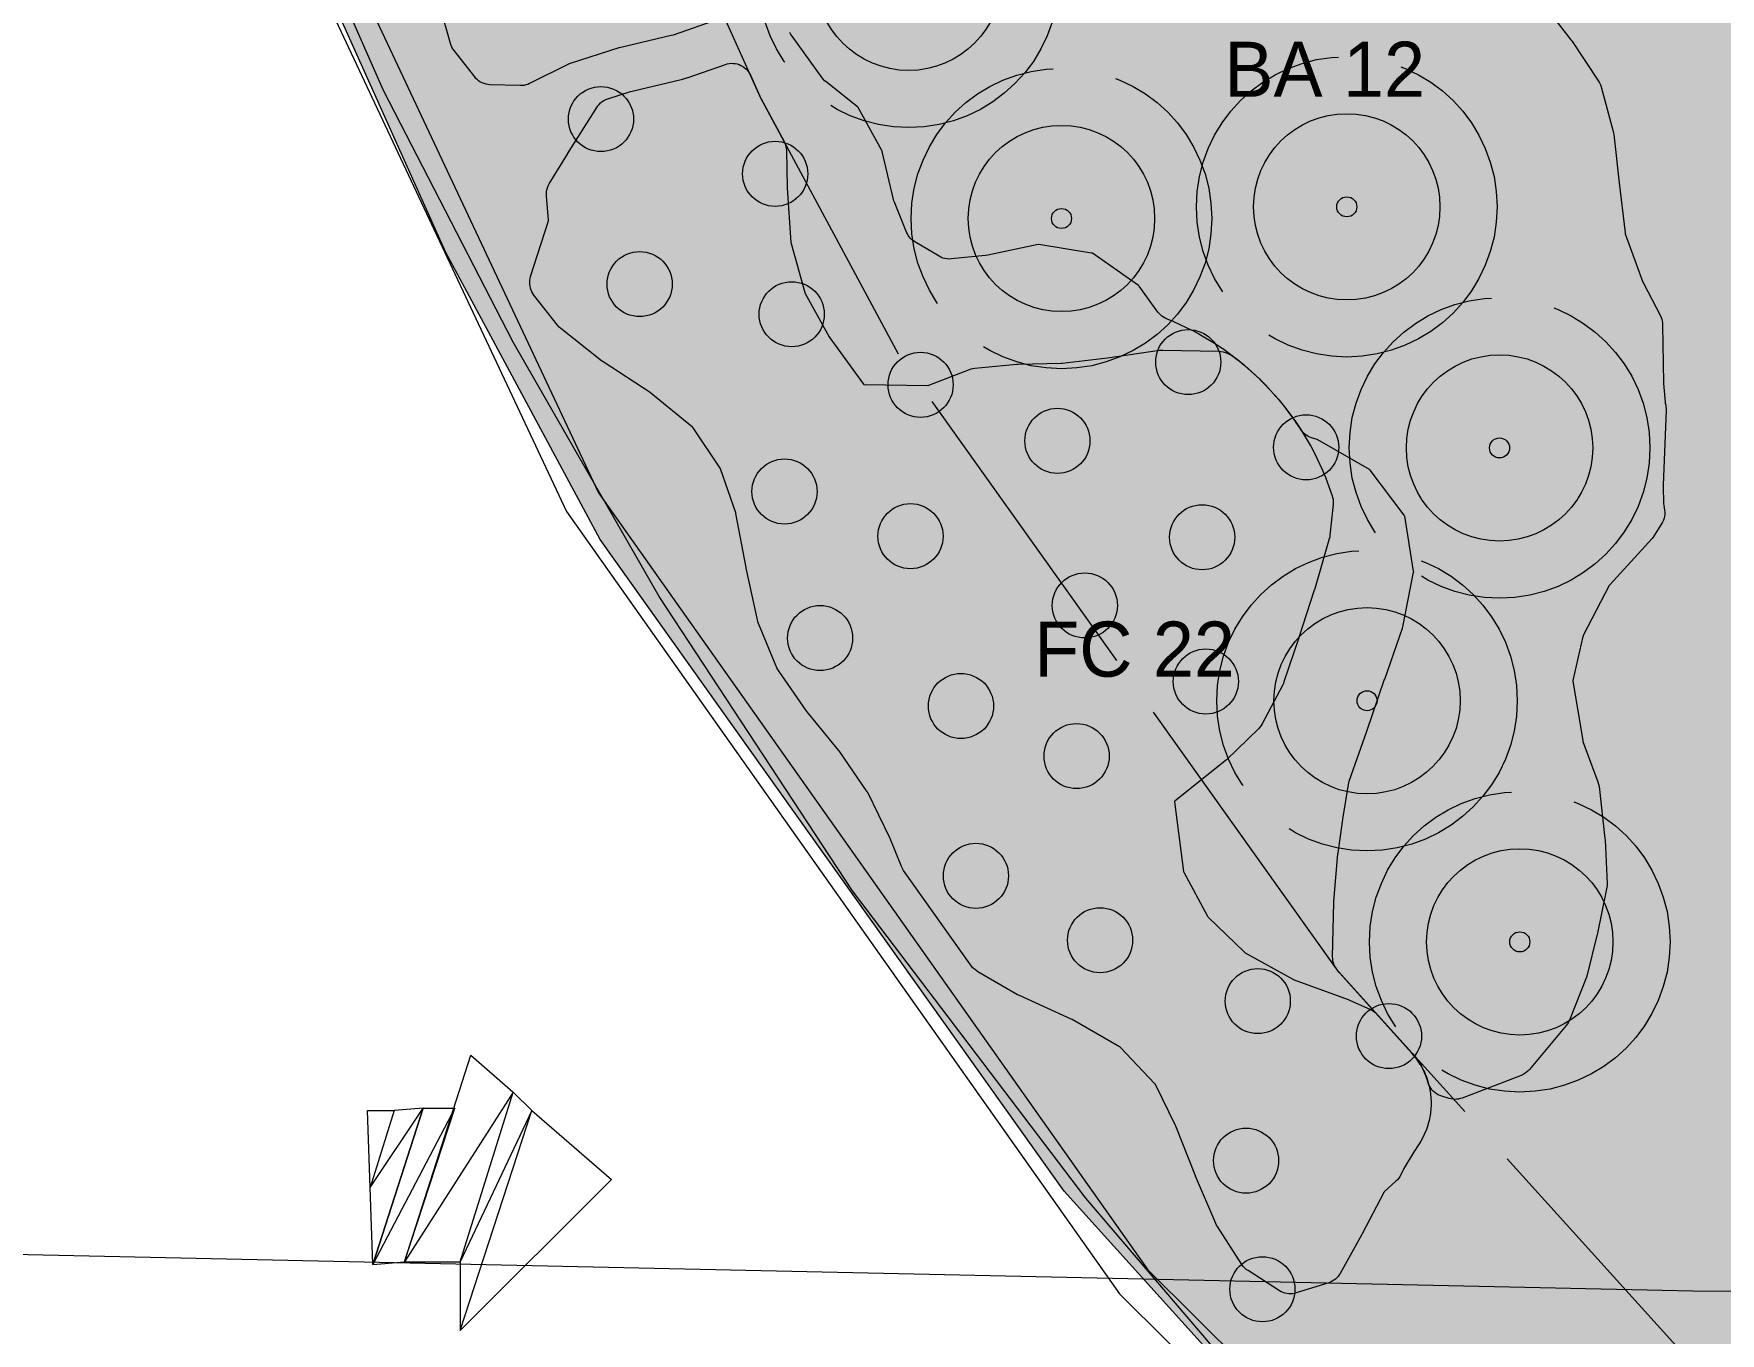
# Model space of a CAD drawing. Header units: metres. Extents: x 1 to 213, y 1 to 147.
# Drawn here: x 112.7 to 119.43, y 24.21 to 29.41 of the extents above; entities that cross this region are included whole.
import ezdxf

# ---------------------------------------------------------------- set-up
doc = ezdxf.new("R2010")
doc.units = ezdxf.units.M
doc.linetypes.add('DASHED', pattern=[1.524, 1.27, -0.254])
doc.layers.get('0').update_dxf_attribs({"lineweight": 0, "plot": 0})
for name, color, linetype, lineweight, plot in [('00-BASE-ARQUITECTURA', 8, 'Continuous', 0, False), ('PJ-ARBUSTOS', 82, 'Continuous', 0, False), ('PJ-COPA-ADULTA', 8, 'DASHED', 0, False), ('PJ-CUBRESUELOS', 150, 'Continuous', 0, False), ('PJ-ETIQUETAS', 7, 'Continuous', 0, False), ('PJ-GRAVILLA', 42, 'Continuous', 0, False), ('PJ-LIMITE-JARDIN', 7, 'Continuous', 0, False), ('PJ-MASAS', 92, 'Continuous', 0, False), ('PJ-MASAS-RELLENO', 92, 'Continuous', 0, False), ('PJ-RIEGO-SECTORES', 5, 'Continuous', 0, False), ('PJ-VISIBILIDAD', 1, 'DASHED', 0, False)]:
    doc.layers.add(name, color=color, linetype=linetype, lineweight=lineweight, plot=plot)

# ---------------------------------------------------------------- blocks, each defined once
blk = doc.blocks.new('PJ_BA')
for radius in [0.372, 0.04]:
    blk.add_circle((0, 0), radius)
for tag, p, height in [('CODIGO', (0.15, 0.15), 0.2), ('ESPECIE', (0.15, -0.1), 0.15), ('ZONA', (0.15, -0.3), 0.15)]:
    blk.add_attdef(tag, p, '', height=height)
blk = doc.blocks.new('PJ_FC')
blk.add_circle((0, 0), 0.13)
for tag, p, height in [('CODIGO', (0.15, 0.15), 0.2), ('ESPECIE', (0.15, -0.1), 0.15), ('ZONA', (0.15, -0.3), 0.15)]:
    blk.add_attdef(tag, p, '', height=height)

msp = doc.modelspace()

# ---------------------------------------------------------------- hatches: boundary and pattern name
at = {"layer": 'PJ-GRAVILLA'}
h = msp.add_hatch(dxfattribs=at)
h.set_pattern_fill('GRAVEL', scale=0.03)
h.paths.add_polyline_path([(110.243, 40.0403), (114.2999, 39.9962), (114.5204, 39.908), (129.9104, 39.908), (129.9544, 39.8198), (129.6458, 39.467), (129.6458, 39.2465), (129.9544, 38.4969), (140.1409, 15.9632), (139.7881, 15.9191), (134.5406, 16.6687), (130.7482, 16.8892), (127.7055, 17.5507), (127.4409, 17.7271), (125.9857, 18.1239), (123.7367, 19.1382), (121.9729, 20.1524), (120.0767, 21.5194), (118.4451, 22.9746), (116.8135, 24.7826), (114.9614, 27.3844), (114.344, 28.5309), (113.3739, 30.6917), (110.9045, 37.4385), (111.1249, 37.7472), (111.5218, 37.9677), (111.5218, 38.4087), (111.3454, 38.6291), (111.169, 38.6732), (110.7722, 38.4969), (110.5076, 38.6732), (110.0225, 39.8639), (110.243, 40.0403)])
at = {"layer": 'PJ-MASAS-RELLENO'}
for points in [[(112.5489, 33.6037), (112.5438, 33.6097), (112.5394, 33.6163), (112.5356, 33.6232), (112.5325, 33.6305), (112.4023, 33.9862), (112.4, 33.9936), (112.3984, 34.0012), (112.3683, 34.1903), (112.3676, 34.1938), (112.3189, 34.3855), (112.3171, 34.3911), (112.2411, 34.5737), (112.2403, 34.5754), (112.1599, 34.7451), (112.1565, 34.7535), (112.1541, 34.7621), (112.1526, 34.771), (112.1321, 34.9661), (112.1317, 34.974), (112.132, 34.9819), (112.1332, 34.9898), (112.1351, 34.9975), (112.1377, 35.0049), (112.1411, 35.0121), (112.1452, 35.0189), (112.1499, 35.0253), (112.1552, 35.0312), (112.1611, 35.0365), (112.2813, 35.1344), (112.2877, 35.1391), (112.2945, 35.1431), (112.3016, 35.1465), (112.309, 35.1491), (112.3167, 35.151), (112.3245, 35.1521), (112.3324, 35.1524), (112.3403, 35.152), (112.348, 35.1508), (112.3557, 35.1488), (112.5187, 35.098), (112.5276, 35.0946), (112.7258, 35.0059), (112.7274, 35.0052), (112.7292, 35.0052), (112.909, 35.0105), (112.9132, 35.0108), (112.9509, 35.016), (112.9587, 35.0167), (112.9665, 35.0166), (112.9743, 35.0158), (112.982, 35.0142), (112.9895, 35.0118), (112.9967, 35.0087), (113.0036, 35.005), (113.0101, 35.0005), (113.0161, 34.9955), (113.0216, 34.9899), (113.1037, 34.8974), (113.1087, 34.8911), (113.1131, 34.8844), (113.2085, 34.7197), (113.2114, 34.7142), (113.2138, 34.7085), (113.2833, 34.5294), (113.2853, 34.5234), (113.3417, 34.3352), (113.3425, 34.3331), (113.3435, 34.3311), (113.4592, 34.1283), (113.4603, 34.1268), (113.4621, 34.1271), (113.6735, 34.1742), (113.6755, 34.1747), (113.6774, 34.1757), (113.8634, 34.2855), (113.8692, 34.2886), (113.8753, 34.2913), (113.8816, 34.2934), (113.9787, 34.3219), (113.9862, 34.3237), (113.9938, 34.3247), (114.0014, 34.3251), (114.0091, 34.3247), (114.0205, 34.3236), (114.0244, 34.3231), (114.0908, 34.3133), (114.0946, 34.3126), (114.1197, 34.3076), (114.1235, 34.3068), (114.1886, 34.2905), (114.1923, 34.2894), (114.2167, 34.282), (114.2205, 34.2808), (114.2836, 34.2582), (114.2873, 34.2568), (114.3109, 34.247), (114.3144, 34.2454), (114.3751, 34.2167), (114.3786, 34.215), (114.3817, 34.2133), (114.3886, 34.2091), (114.3951, 34.2043), (114.401, 34.1989), (114.425, 34.1745), (114.4289, 34.171), (114.4817, 34.13), (114.486, 34.127), (114.4943, 34.1222), (114.5004, 34.1182), (114.5062, 34.1136), (114.5115, 34.1086), (114.5163, 34.103), (114.6079, 33.9881), (114.6126, 33.9816), (114.6166, 33.9747), (114.6199, 33.9674), (114.6224, 33.9598), (114.631, 33.9291), (114.6886, 33.7273), (114.6905, 33.7195), (114.6915, 33.7116), (114.6917, 33.7036), (114.6877, 33.5156), (114.6877, 33.5155), (114.6837, 33.3384), (114.6837, 33.3365), (114.688, 33.1691), (114.6879, 33.163), (114.6874, 33.1569), (114.6665, 32.993), (114.6649, 32.9844), (114.6624, 32.976), (114.659, 32.9679), (114.5894, 32.8259), (114.5858, 32.8193), (114.5815, 32.8131), (114.5768, 32.8074), (114.5715, 32.802), (114.4548, 32.6954), (114.4493, 32.6908), (114.4434, 32.6867), (114.4371, 32.6832), (114.289, 32.6076), (114.2842, 32.6048), (114.0655, 32.4518), (114.0639, 32.4506), (114.0643, 32.4486), (114.1303, 32.2052), (114.1309, 32.2035), (114.1321, 32.2022), (114.2923, 32.0485), (114.293, 32.0479), (114.3922, 31.9566), (114.3976, 31.9512), (114.4024, 31.9453), (114.4067, 31.9389), (114.4103, 31.9322), (114.4132, 31.9252), (114.6375, 31.3124), (114.64, 31.3042), (114.6417, 31.2957), (114.6424, 31.2871), (114.6421, 31.2785), (114.6278, 31.1025), (114.6277, 31.1005), (114.6281, 31.0986), (114.6768, 30.8737), (114.6773, 30.8719), (114.6792, 30.8716), (114.9053, 30.8541), (114.9073, 30.854), (114.9092, 30.8544), (115.075, 30.892), (115.0847, 30.8936), (115.0945, 30.894), (115.2531, 30.8905), (115.2612, 30.8899), (115.2691, 30.8886), (115.2769, 30.8864), (115.2844, 30.8834), (115.4211, 30.8214), (115.4288, 30.8174), (115.436, 30.8125), (115.4427, 30.807), (115.4487, 30.8007), (115.5464, 30.687), (115.5514, 30.6806), (115.5557, 30.6737), (115.5593, 30.6664), (115.6202, 30.5243), (115.6221, 30.5193), (115.674, 30.3718), (115.6749, 30.3694), (115.7421, 30.211), (115.7449, 30.2033), (115.8002, 30.0236), (115.8022, 30.0156), (115.8034, 30.0075), (115.8038, 29.9992), (115.8033, 29.991), (115.8019, 29.9829), (115.7997, 29.975), (115.7338, 29.7752), (115.731, 29.768), (115.7276, 29.7612), (115.7235, 29.7547), (115.6153, 29.5986), (115.6099, 29.5917), (115.6039, 29.5855), (115.5971, 29.5799), (115.4554, 29.4751), (115.4487, 29.4707), (115.4417, 29.467), (115.4343, 29.464), (115.2522, 29.4001), (115.2439, 29.3977), (115.0383, 29.3495), (115.0352, 29.3487), (114.8374, 29.285), (114.8359, 29.2845), (114.8345, 29.2839), (114.6793, 29.2063), (114.6721, 29.2031), (114.6646, 29.2006), (114.6568, 29.1989), (114.649, 29.198), (114.6411, 29.1979), (114.5204, 29.2016), (114.5127, 29.2023), (114.505, 29.2036), (114.4975, 29.2058), (114.4902, 29.2086), (114.4833, 29.2121), (114.4767, 29.2163), (114.4706, 29.2211), (114.4649, 29.2265), (114.4599, 29.2324), (114.3772, 29.3383), (114.3727, 29.3446), (114.3689, 29.3514), (114.3657, 29.3585), (114.3632, 29.3659), (114.3142, 29.5414), (114.3119, 29.5527), (114.2856, 29.7557), (114.2589, 29.9625), (114.2585, 29.9644), (114.258, 29.9663), (114.1944, 30.1541), (114.1936, 30.1561), (114.1924, 30.1579), (114.0696, 30.3187), (114.068, 30.3206), (114.0662, 30.3222), (113.892, 30.4614), (113.8903, 30.4627), (113.7064, 30.594), (113.7014, 30.5979), (113.6967, 30.6022), (113.6328, 30.6653), (113.6278, 30.6707), (113.6233, 30.6765), (113.6194, 30.6828), (113.6161, 30.6894), (113.579, 30.772), (113.5768, 30.7773), (113.4202, 31.2052), (113.4179, 31.2126), (113.4163, 31.2202), (113.4155, 31.2279), (113.4081, 31.3525), (113.4077, 31.3557), (113.3794, 31.5566), (113.3791, 31.5581), (113.3787, 31.5597), (113.3195, 31.749), (113.3182, 31.7524), (113.2427, 31.9342), (113.2407, 31.9398), (113.1807, 32.121), (113.1786, 32.1284), (113.1773, 32.136), (113.1527, 32.327), (113.1522, 32.3333), (113.1521, 32.3395), (113.1582, 32.5501), (113.1642, 32.7649), (113.1641, 32.7669), (113.1639, 32.7689), (113.1284, 32.9666), (113.1281, 32.9682), (113.1273, 32.9698), (113.0264, 33.1437), (113.0254, 33.1452), (113.0242, 33.1465), (112.8672, 33.3005), (112.8651, 33.3025), (112.6932, 33.4483), (112.6862, 33.455), (112.5489, 33.6037)], [(114.7866, 32.6544), (114.7872, 32.6562), (114.8448, 32.8377), (114.8473, 32.8444), (114.8503, 32.8508), (114.9519, 33.043), (114.9556, 33.0494), (114.9599, 33.0554), (114.9648, 33.061), (114.9702, 33.0661), (114.976, 33.0707), (114.9822, 33.0747), (114.9888, 33.0782), (115.1789, 33.1669), (115.186, 33.1698), (115.1934, 33.172), (115.201, 33.1735), (115.2086, 33.1743), (115.2163, 33.1743), (115.4312, 33.1645), (115.4393, 33.1637), (115.4474, 33.1621), (115.4552, 33.1597), (115.6668, 33.0819), (115.6694, 33.0808), (115.7692, 33.0401), (115.7753, 33.0373), (115.7812, 33.034), (115.786, 33.0307), (115.7909, 33.0276), (115.8313, 33.0051), (115.836, 33.0028), (115.879, 32.9858), (115.884, 32.9842), (115.8919, 32.9822), (115.8999, 32.9797), (115.9077, 32.9764), (115.9151, 32.9723), (115.922, 32.9674), (116.137, 32.7973), (116.1391, 32.7957), (116.1743, 32.7714), (116.1788, 32.7687), (116.2158, 32.7498), (116.2206, 32.7478), (116.2604, 32.7336), (116.268, 32.7304), (116.2752, 32.7265), (116.282, 32.7219), (116.2883, 32.7166), (116.294, 32.7106), (116.3396, 32.6581), (116.3444, 32.6519), (116.3486, 32.6453), (116.3522, 32.6383), (116.355, 32.631), (116.4284, 32.412), (116.4287, 32.4111), (116.5088, 32.1893), (116.5094, 32.1879), (116.51, 32.1865), (116.6145, 31.9945), (116.6155, 31.9928), (116.6171, 31.9917), (116.7803, 31.883), (116.7818, 31.8821), (116.7836, 31.8816), (116.994, 31.8333), (116.9981, 31.8325), (117.2234, 31.8051), (117.2321, 31.8036), (117.4343, 31.7558), (117.4429, 31.7533), (117.4512, 31.7497), (117.4591, 31.7453), (117.6112, 31.6476), (117.6171, 31.6434), (117.6227, 31.6386), (117.7652, 31.505), (117.7721, 31.4977), (117.8949, 31.3496), (117.8965, 31.3479), (117.8983, 31.3464), (118.0674, 31.219), (118.0699, 31.2173), (118.1458, 31.1686), (118.152, 31.1642), (118.1578, 31.1591), (118.1631, 31.1536), (118.1678, 31.1476), (118.1691, 31.1458), (118.1982, 31.11), (118.1999, 31.108), (118.3564, 30.9394), (118.3616, 30.9331), (118.3662, 30.9264), (118.3701, 30.9192), (118.3732, 30.9117), (118.3799, 30.8927), (118.382, 30.8879), (118.4048, 30.8434), (118.4074, 30.8389), (118.4365, 30.7966), (118.4381, 30.7945), (118.5655, 30.6333), (118.5704, 30.6264), (118.5745, 30.6191), (118.5778, 30.6114), (118.5803, 30.6035), (118.5836, 30.5904), (118.5852, 30.5855), (118.6068, 30.5315), (118.6068, 30.5315), (118.6079, 30.5287), (118.6102, 30.5214), (118.6118, 30.5138), (118.6127, 30.5062), (118.6128, 30.4985), (118.6121, 30.4908), (118.5946, 30.3577), (118.5931, 30.3495), (118.5355, 30.1092), (118.5351, 30.1074), (118.5349, 30.1056), (118.5243, 29.8891), (118.5243, 29.8871), (118.5247, 29.8852), (118.5723, 29.6975), (118.5729, 29.6956), (118.5741, 29.6941), (118.6933, 29.5654), (118.6979, 29.56), (118.8366, 29.3808), (118.8399, 29.3762), (118.9467, 29.2164), (118.9511, 29.209), (118.9547, 29.2011), (118.9574, 29.1929), (119.0059, 29.0146), (119.0073, 29.0086), (119.0082, 29.0024), (119.0295, 28.8091), (119.0527, 28.6105), (119.0531, 28.6082), (119.0538, 28.606), (119.1243, 28.4135), (119.1263, 28.4089), (119.1937, 28.2785), (119.1968, 28.2718), (119.1992, 28.2649), (119.201, 28.2577), (119.2021, 28.2505), (119.2026, 28.2431), (119.2066, 28.0104), (119.2067, 28.0077), (119.2128, 27.9342), (119.2136, 27.929), (119.2152, 27.9217), (119.2163, 27.915), (119.2169, 27.9083), (119.2169, 27.9015), (119.2048, 27.6017), (119.2048, 27.5991), (119.2066, 27.5273), (119.2071, 27.5221), (119.2102, 27.5026), (119.211, 27.4945), (119.211, 27.4863), (119.2102, 27.4781), (119.2085, 27.47), (119.2061, 27.4622), (119.2028, 27.4547), (119.1988, 27.4475), (119.1692, 27.4007), (119.1653, 27.3949), (119.1608, 27.3896), (118.9919, 27.2036), (118.9908, 27.2023), (118.9899, 27.2008), (118.8861, 27.001), (118.8854, 26.9994), (118.8849, 26.9978), (118.8446, 26.8225), (118.8442, 26.8206), (118.8444, 26.8187), (118.8839, 26.5816), (118.8843, 26.5797), (118.8848, 26.5779), (118.9445, 26.4168), (118.9473, 26.4075), (118.9489, 26.398), (118.9724, 26.1909), (118.9728, 26.1855), (118.9808, 26.0098), (118.9808, 26.0032), (118.9803, 25.9965), (118.9792, 25.9899), (118.9409, 25.8063), (118.9403, 25.8034), (118.9016, 25.6468), (118.8983, 25.6365), (118.8306, 25.4654), (118.827, 25.4577), (118.8227, 25.4504), (118.8176, 25.4436), (118.6709, 25.2681), (118.6654, 25.2622), (118.6593, 25.2568), (118.6527, 25.2521), (118.6456, 25.248), (118.6382, 25.2448), (118.4023, 25.1541), (118.3952, 25.1518), (118.3879, 25.1501), (118.3805, 25.1491), (118.373, 25.1488), (118.3655, 25.1492), (118.3581, 25.1504), (118.3508, 25.1522), (118.3209, 25.1611), (118.3134, 25.1637), (118.3063, 25.1671), (118.2995, 25.1711), (118.2931, 25.1758), (118.2873, 25.1811), (118.282, 25.1869), (118.2772, 25.1933), (118.2732, 25.2001), (118.2698, 25.2072), (118.2672, 25.2146), (118.2619, 25.232), (118.2606, 25.2357), (118.2509, 25.2593), (118.2492, 25.2628), (118.2373, 25.2853), (118.2352, 25.2887), (118.2211, 25.3099), (118.2188, 25.313), (118.2021, 25.3335), (118.2008, 25.335), (117.9144, 25.6523), (117.9114, 25.6558), (117.9035, 25.6657), (117.9007, 25.6694), (117.9002, 25.6701), (117.8963, 25.6762), (117.8929, 25.6827), (117.8901, 25.6894), (117.888, 25.6964), (117.8865, 25.7035), (117.8856, 25.7108), (117.8854, 25.7181), (117.8897, 25.9346), (117.89, 25.94), (117.9066, 26.1294), (117.9071, 26.1338), (117.9262, 26.2673), (117.9264, 26.2686), (117.9484, 26.406), (117.9498, 26.4131), (117.9519, 26.42), (118.0222, 26.6195), (118.0224, 26.6198), (118.0929, 26.8267), (118.0931, 26.8272), (118.1641, 27.0305), (118.1656, 27.0359), (118.2086, 27.2546), (118.2089, 27.2563), (118.2087, 27.2581), (118.173, 27.4782), (118.1726, 27.4801), (118.1715, 27.4817), (118.0349, 27.6617), (118.0336, 27.6632), (118.0319, 27.6642), (117.8268, 27.7826), (117.8249, 27.7835), (117.8229, 27.7843), (117.8014, 27.7911), (117.7937, 27.7941), (117.7863, 27.7977), (117.7793, 27.8022), (117.7729, 27.8073), (117.767, 27.8131), (117.7617, 27.8194), (117.7571, 27.8262), (117.7552, 27.8293), (117.7542, 27.831), (117.7389, 27.8538), (117.7378, 27.8554), (117.6901, 27.9197), (117.6889, 27.9213), (117.6715, 27.9425), (117.6702, 27.944), (117.6165, 28.0033), (117.6151, 28.0047), (117.5957, 28.0241), (117.5943, 28.0255), (117.535, 28.0792), (117.5335, 28.0805), (117.5122, 28.0979), (117.5107, 28.0992), (117.4464, 28.1468), (117.4448, 28.148), (117.422, 28.1632), (117.4203, 28.1643), (117.3517, 28.2054), (117.35, 28.2064), (117.3257, 28.2193), (117.324, 28.2202), (117.2516, 28.2544), (117.2498, 28.2552), (117.2244, 28.2657), (117.224, 28.2659), (117.2169, 28.269), (117.2102, 28.2728), (117.2039, 28.2772), (117.1981, 28.2822), (117.1927, 28.2877), (117.1879, 28.2937), (117.1134, 28.3967), (117.112, 28.3984), (117.1102, 28.3998), (116.926, 28.5281), (116.9245, 28.5291), (116.9228, 28.5294), (116.7129, 28.5629), (116.7111, 28.5631), (116.7093, 28.5628), (116.5083, 28.5204), (116.4996, 28.5191), (116.3627, 28.5056), (116.3542, 28.5052), (116.3458, 28.5057), (116.3375, 28.5071), (116.3293, 28.5094), (116.3215, 28.5125), (116.314, 28.5164), (116.2176, 28.5736), (116.2114, 28.5777), (116.2056, 28.5823), (116.2003, 28.5875), (116.1954, 28.5931), (116.1911, 28.5991), (116.1874, 28.6056), (116.1843, 28.6123), (116.1357, 28.732), (116.1336, 28.7378), (116.1319, 28.7437), (116.0868, 28.9353), (116.0863, 28.9371), (116.0855, 28.9387), (115.9903, 29.1106), (115.9893, 29.1123), (115.9878, 29.1136), (115.8627, 29.2126), (115.8571, 29.2174), (115.852, 29.2227), (115.8475, 29.2285), (115.727, 29.3954), (115.7224, 29.4026), (115.7186, 29.4103), (115.7156, 29.4183), (115.7134, 29.4266), (115.7122, 29.4351), (115.6993, 29.5806), (115.699, 29.5884), (115.6995, 29.5961), (115.7007, 29.6038), (115.7026, 29.6113), (115.7052, 29.6186), (115.7086, 29.6256), (115.7126, 29.6323), (115.7172, 29.6385), (115.7225, 29.6443), (115.7231, 29.6449), (115.7245, 29.6463), (115.7593, 29.6848), (115.7606, 29.6863), (115.778, 29.7075), (115.7792, 29.709), (115.8101, 29.7507), (115.8113, 29.7523), (115.8265, 29.7752), (115.8276, 29.7768), (115.8542, 29.8213), (115.8552, 29.823), (115.8682, 29.8473), (115.869, 29.849), (115.8912, 29.8959), (115.892, 29.8977), (115.9025, 29.9231), (115.9032, 29.9249), (115.9207, 29.9738), (115.9213, 29.9756), (115.9293, 30.0019), (115.9298, 30.0038), (115.9424, 30.0542), (115.9429, 30.0561), (115.9482, 30.083), (115.9486, 30.085), (115.9562, 30.1363), (115.9564, 30.1382), (115.9591, 30.1656), (115.9593, 30.1675), (115.9618, 30.2193), (115.9619, 30.2213), (115.9619, 30.2243), (115.9622, 30.2316), (115.9632, 30.2389), (115.9649, 30.2461), (115.9672, 30.2531), (115.9702, 30.2598), (115.9737, 30.2662), (116.0059, 30.3184), (116.0068, 30.3201), (116.0072, 30.322), (116.0411, 30.5263), (116.0414, 30.5282), (116.0409, 30.53), (115.9801, 30.7234), (115.9795, 30.7251), (115.9785, 30.7266), (115.8546, 30.8853), (115.8509, 30.8895), (115.705, 31.0307), (115.7049, 31.0308), (115.5491, 31.1821), (115.5468, 31.1842), (115.3613, 31.3384), (115.3595, 31.3398), (115.3575, 31.3409), (115.1508, 31.4445), (115.1495, 31.4451), (115.1481, 31.4457), (115.0548, 31.4763), (115.053, 31.4768), (115.0511, 31.4769), (114.9266, 31.4811), (114.9182, 31.4818), (114.9099, 31.4834), (114.9018, 31.4859), (114.7106, 31.556), (114.7029, 31.5592), (114.6956, 31.5633), (114.5243, 31.6706), (114.5181, 31.6749), (114.5124, 31.6797), (114.5071, 31.6851), (114.5024, 31.691), (114.4982, 31.6973), (114.4946, 31.7039), (114.4917, 31.7109), (114.3199, 32.1803), (114.3176, 32.1875), (114.316, 32.1949), (114.3152, 32.2024), (114.315, 32.2099), (114.3156, 32.2174), (114.3168, 32.2249), (114.3188, 32.2321), (114.3214, 32.2392), (114.3247, 32.246), (114.4031, 32.3905), (114.4073, 32.3973), (114.4121, 32.4037), (114.4176, 32.4096), (114.4236, 32.4149), (114.4301, 32.4196), (114.6239, 32.5443), (114.6246, 32.5448), (114.7851, 32.6533), (114.7866, 32.6544)], [(114.7547, 28.6594), (114.7546, 28.6613), (114.7462, 28.7565), (114.7459, 28.765), (114.7465, 28.7734), (114.748, 28.7817), (114.7503, 28.7898), (114.7535, 28.7977), (114.7575, 28.8051), (114.8302, 28.9246), (114.8308, 28.9256), (114.947, 29.1108), (114.947, 29.1108), (114.951, 29.1168), (114.9563, 29.1232), (114.9622, 29.129), (114.9687, 29.1342), (114.9756, 29.1386), (114.983, 29.1424), (114.9908, 29.1453), (115.0818, 29.1746), (115.0881, 29.1763), (115.2845, 29.2223), (115.2855, 29.2226), (115.2938, 29.2248), (115.2948, 29.2251), (115.302, 29.2272), (115.3031, 29.2275), (115.3112, 29.2301), (115.3122, 29.2304), (115.4609, 29.2826), (115.4685, 29.2848), (115.4763, 29.2863), (115.4842, 29.287), (115.4921, 29.2869), (115.5, 29.2861), (115.5077, 29.2845), (115.5153, 29.2821), (115.5226, 29.2789), (115.5295, 29.2751), (115.536, 29.2706), (115.5421, 29.2655), (115.5476, 29.2598), (115.5525, 29.2536), (115.5568, 29.2469), (115.5604, 29.2399), (115.5981, 29.1559), (115.5987, 29.1545), (115.6028, 29.1462), (115.6035, 29.1449), (115.6948, 28.9753), (115.6981, 28.9685), (115.7007, 28.9614), (115.7026, 28.9541), (115.7038, 28.9467), (115.7043, 28.9392), (115.7077, 28.7916), (115.7078, 28.7898), (115.7227, 28.5713), (115.7229, 28.5693), (115.7234, 28.5673), (115.7777, 28.3719), (115.7785, 28.3697), (115.7795, 28.3676), (115.8745, 28.1948), (115.8772, 28.1905), (116.012, 28.006), (116.0133, 28.0045), (116.0153, 28.0044), (116.2687, 28.0003), (116.2706, 28.0004), (116.2724, 28.001), (116.4349, 28.0641), (116.4418, 28.0664), (116.4489, 28.0681), (116.4562, 28.0691), (116.6244, 28.0854), (116.6303, 28.0857), (116.8013, 28.0896), (116.805, 28.0898), (116.9859, 28.1109), (116.987, 28.1111), (117.1941, 28.1409), (117.2007, 28.1416), (117.2074, 28.1417), (117.4306, 28.1367), (117.4397, 28.1359), (117.4487, 28.1342), (117.4574, 28.1314), (117.4675, 28.1275), (117.4742, 28.1246), (117.4806, 28.1211), (117.4866, 28.117), (117.5099, 28.0997), (117.513, 28.0973), (117.5327, 28.0811), (117.5357, 28.0786), (117.5935, 28.0262), (117.5964, 28.0234), (117.6144, 28.0054), (117.6171, 28.0026), (117.6695, 27.9447), (117.6721, 27.9417), (117.6883, 27.922), (117.6907, 27.9189), (117.7372, 27.8562), (117.7395, 27.853), (117.7536, 27.8318), (117.7557, 27.8285), (117.7959, 27.7615), (117.7978, 27.7581), (117.8098, 27.7356), (117.8116, 27.7321), (117.845, 27.6615), (117.8466, 27.658), (117.8563, 27.6344), (117.8577, 27.6307), (117.8832, 27.5597), (117.8853, 27.5528), (117.8868, 27.5458), (117.8876, 27.5387), (117.8878, 27.5315), (117.8874, 27.5244), (117.8746, 27.402), (117.8735, 27.3949), (117.8718, 27.3879), (117.8123, 27.1844), (117.8116, 27.1823), (117.7507, 26.9937), (117.7504, 26.9928), (117.6908, 26.8159), (117.6886, 26.81), (117.6858, 26.8043), (117.6044, 26.649), (117.6, 26.6417), (117.5949, 26.6349), (117.5891, 26.6287), (117.4616, 26.5055), (117.456, 26.5005), (117.2559, 26.3405), (117.2544, 26.3392), (117.2545, 26.3372), (117.2902, 26.0595), (117.2905, 26.0577), (117.2913, 26.056), (117.3863, 25.8803), (117.3874, 25.8786), (117.3887, 25.8771), (117.5332, 25.7365), (117.5346, 25.7353), (117.536, 25.7344), (117.7289, 25.6273), (117.7303, 25.6266), (117.7317, 25.626), (117.9474, 25.5473), (117.9523, 25.5454), (118.0338, 25.5095), (118.0414, 25.5057), (118.0484, 25.5012), (118.055, 25.4959), (118.061, 25.4899), (118.2001, 25.3357), (118.2027, 25.3328), (118.2176, 25.3146), (118.2222, 25.3082), (118.2342, 25.2903), (118.2382, 25.2836), (118.2483, 25.2646), (118.2516, 25.2575), (118.2598, 25.2375), (118.2625, 25.2302), (118.2687, 25.2095), (118.2706, 25.2019), (118.2748, 25.1808), (118.2759, 25.173), (118.278, 25.1516), (118.2784, 25.1438), (118.2784, 25.1222), (118.278, 25.1144), (118.2758, 25.0929), (118.2747, 25.0852), (118.2705, 25.0641), (118.2686, 25.0565), (118.2623, 25.0358), (118.2596, 25.0285), (118.2514, 25.0086), (118.248, 25.0015), (118.2379, 24.9825), (118.2338, 24.9758), (118.225, 24.9626), (118.2132, 24.9448), (118.2123, 24.9433), (118.1702, 24.873), (118.1692, 24.8713), (118.1632, 24.86), (118.1623, 24.8583), (118.1569, 24.8467), (118.1532, 24.8398), (118.1488, 24.8333), (118.1438, 24.8272), (118.1382, 24.8216), (118.0916, 24.7794), (118.0904, 24.7782), (118.0895, 24.7767), (118.003, 24.6111), (118.0021, 24.6094), (117.9159, 24.4538), (117.9119, 24.4473), (117.9073, 24.4412), (117.9022, 24.4356), (117.8965, 24.4305), (117.8904, 24.426), (117.8839, 24.422), (117.877, 24.4188), (117.8698, 24.4161), (117.7403, 24.3756), (117.7329, 24.3737), (117.7252, 24.3724), (117.7175, 24.372), (117.7098, 24.3722), (117.7021, 24.3733), (117.6946, 24.375), (117.6873, 24.3775), (117.6802, 24.3806), (117.6735, 24.3845), (117.5474, 24.4647), (117.5403, 24.4698), (117.5339, 24.4755), (117.5281, 24.4819), (117.5231, 24.4889), (117.4253, 24.6407), (117.4219, 24.6464), (117.4191, 24.6525), (117.338, 24.8414), (117.3371, 24.8437), (117.2591, 25.042), (117.2578, 25.0449), (117.1781, 25.2078), (117.1771, 25.2096), (117.1758, 25.2111), (117.0377, 25.3561), (117.0364, 25.3574), (117.0348, 25.3584), (116.8455, 25.4674), (116.842, 25.4692), (116.6344, 25.5631), (116.6273, 25.5668), (116.4691, 25.6582), (116.4619, 25.6629), (116.4553, 25.6683), (116.4493, 25.6744), (116.444, 25.6811), (116.1725, 26.0624), (116.1676, 26.0703), (116.1636, 26.0787), (116.1181, 26.1905), (116.1171, 26.1929), (116.0291, 26.3749), (116.0283, 26.3762), (116.0275, 26.3775), (115.9148, 26.5413), (115.9127, 26.544), (115.7873, 26.6968), (115.7834, 26.7019), (115.6749, 26.8584), (115.6705, 26.8656), (115.6668, 26.8731), (115.593, 27.0497), (115.5905, 27.0566), (115.5887, 27.0637), (115.544, 27.2704), (115.5435, 27.2726), (115.503, 27.4889), (115.5027, 27.4903), (115.5023, 27.4918), (115.4414, 27.6671), (115.4408, 27.6687), (115.4399, 27.6701), (115.3321, 27.8306), (115.331, 27.8322), (115.3295, 27.8335), (115.1635, 27.9693), (115.1601, 27.9718), (114.9725, 28.0946), (114.9667, 28.0988), (114.8044, 28.2273), (114.7973, 28.2336), (114.7911, 28.2406), (114.6965, 28.3613), (114.692, 28.3676), (114.6882, 28.3744), (114.685, 28.3815), (114.6825, 28.3888), (114.6808, 28.3964), (114.6798, 28.4041), (114.6795, 28.4119), (114.68, 28.4197), (114.6813, 28.4274), (114.6833, 28.4349), (114.7542, 28.6575), (114.7547, 28.6594)]]:
    msp.add_hatch(color=7, dxfattribs=at).paths.add_polyline_path(points)

# ---------------------------------------------------------------- linework, layer by layer
at = {"layer": '00-BASE-ARQUITECTURA'}
for points in [[(119.8738, 21.7593), (119.2494, 22.2991), (118.6885, 22.8177), (117.8418, 23.6749), (117.4608, 24.0982), (116.8999, 24.7544), (115.9686, 25.9821), (115.196, 27.1568), (114.6139, 28.1728), (114.0953, 29.1782), (113.5979, 30.3107), (113.0899, 31.6653), (110.7827, 37.9836), (110.0525, 39.9626)], [(113.308, 31.0769), (114.9545, 27.5711), (117.1474, 24.468), (119.8153, 21.8172), (122.8874, 19.6685), (126.2925, 18.0717), (129.9596, 17.0764), (133.8175, 16.7323)], [(113.1688, 31.026), (114.8265, 27.4964), (117.0342, 24.3723), (119.7203, 21.7035), (122.8132, 19.5403), (126.2414, 17.9326), (129.9334, 16.9306), (133.8174, 16.5841)], [(46.1292, 25.2518), (49.7064, 25.2201), (57.6545, 25.1777), (65.7295, 25.1142), (73.6459, 24.9661), (81.0859, 24.9343), (87.8063, 24.7967), (95.7227, 24.6592), (103.4697, 24.5533), (111.5977, 24.5533), (119.3235, 24.384), (125.5677, 24.3628), (133.4522, 24.2887), (136.4473, 24.1088), (135.6007, 25.9821), (134.2989, 28.7867)], [(114.6139, 25.1777), (114.18, 24.5004), (114.4446, 25.3259), (114.6139, 25.1777)], [(114.4023, 24.5004), (114.6139, 25.1777), (114.18, 24.5004), (114.4023, 24.5004)], [(114.688, 25.1037), (114.4023, 24.5004), (114.6139, 25.1777), (114.688, 25.1037)], [(114.1377, 25.1037), (114.0424, 24.7967), (114.0318, 25.1037), (114.1377, 25.1037)], [(114.2541, 25.1142), (114.1377, 25.1037), (114.0424, 24.7967), (114.2541, 25.1142)], [(114.2541, 25.1142), (114.053, 24.4898), (114.0424, 24.7967), (114.2541, 25.1142)], [(114.18, 24.5004), (114.3811, 25.1142), (114.053, 24.4898), (114.18, 24.5004)], [(114.3811, 25.1142), (114.053, 24.4898), (114.2541, 25.1142), (114.3811, 25.1142)], [(115.0055, 24.8285), (114.4023, 24.2252), (114.688, 25.1037), (115.0055, 24.8285)], [(114.4023, 24.2252), (114.688, 25.1037), (114.4023, 24.5004), (114.4023, 24.2252)]]:
    msp.add_lwpolyline(points, dxfattribs=at)
at = {"layer": 'PJ-COPA-ADULTA'}
for centre in [(116.1928, 29.6303), (117.9418, 28.7139), (116.8027, 28.6672), (118.5517, 27.7508), (118.0226, 26.741), (118.6326, 25.7779)]:
    msp.add_circle(centre, 0.6, dxfattribs=at)
at = {"layer": 'PJ-LIMITE-JARDIN'}
msp.add_lwpolyline([(139.7881, 15.9191), (134.5406, 16.6687), (130.7482, 16.8892), (127.7055, 17.5507), (127.4409, 17.7271), (125.9857, 18.1239), (123.7367, 19.1382), (121.9729, 20.1524), (120.0767, 21.5194), (118.4451, 22.9746), (116.8135, 24.7826), (114.9614, 27.3844), (114.344, 28.5309), (113.3739, 30.6917), (110.9045, 37.4385), (111.1249, 37.7472), (111.5218, 37.9677), (111.5218, 38.4087), (111.3454, 38.6291), (111.169, 38.6732), (110.7722, 38.4969), (110.5076, 38.6732), (110.0225, 39.8639)], dxfattribs=at)
at = {"layer": 'PJ-MASAS'}
for points in [[(115.4343, 29.464), (115.2522, 29.4001), (115.2439, 29.3977), (115.0383, 29.3495), (115.0352, 29.3487), (114.8374, 29.285), (114.8359, 29.2845), (114.8345, 29.2839), (114.6793, 29.2063), (114.6721, 29.2031), (114.6646, 29.2006), (114.6568, 29.1989), (114.649, 29.198), (114.6411, 29.1979), (114.5204, 29.2016), (114.5127, 29.2023), (114.505, 29.2036), (114.4975, 29.2058), (114.4902, 29.2086), (114.4833, 29.2121), (114.4767, 29.2163), (114.4706, 29.2211), (114.4649, 29.2265), (114.4599, 29.2324), (114.3772, 29.3383), (114.3727, 29.3446), (114.3689, 29.3514), (114.3657, 29.3585), (114.3632, 29.3659), (114.3142, 29.5414)], [(118.6979, 29.56), (118.8366, 29.3808), (118.8399, 29.3762), (118.9467, 29.2164), (118.9511, 29.209), (118.9547, 29.2011), (118.9574, 29.1929), (119.0059, 29.0146), (119.0073, 29.0086), (119.0082, 29.0024), (119.0295, 28.8091), (119.0527, 28.6105), (119.0531, 28.6082), (119.0538, 28.606), (119.1243, 28.4135), (119.1263, 28.4089), (119.1937, 28.2785), (119.1968, 28.2718), (119.1992, 28.2649), (119.201, 28.2577), (119.2021, 28.2505), (119.2026, 28.2431), (119.2066, 28.0104), (119.2067, 28.0077), (119.2128, 27.9342), (119.2136, 27.929), (119.2152, 27.9217), (119.2163, 27.915), (119.2169, 27.9083), (119.2169, 27.9015), (119.2048, 27.6017), (119.2048, 27.5991), (119.2066, 27.5273), (119.2071, 27.5221), (119.2102, 27.5026), (119.211, 27.4945), (119.211, 27.4863), (119.2102, 27.4781), (119.2085, 27.47), (119.2061, 27.4622), (119.2028, 27.4547), (119.1988, 27.4475), (119.1692, 27.4007), (119.1653, 27.3949), (119.1608, 27.3896), (118.9919, 27.2036), (118.9908, 27.2023), (118.9899, 27.2008), (118.8861, 27.001), (118.8854, 26.9994), (118.8849, 26.9978), (118.8446, 26.8225), (118.8442, 26.8206), (118.8444, 26.8187), (118.8839, 26.5816), (118.8843, 26.5797), (118.8848, 26.5779), (118.9445, 26.4168), (118.9473, 26.4075), (118.9489, 26.398), (118.9724, 26.1909), (118.9728, 26.1855), (118.9808, 26.0098), (118.9808, 26.0032), (118.9803, 25.9965), (118.9792, 25.9899), (118.9409, 25.8063), (118.9403, 25.8034), (118.9016, 25.6468), (118.8983, 25.6365), (118.8306, 25.4654), (118.827, 25.4577), (118.8227, 25.4504), (118.8176, 25.4436), (118.6709, 25.2681), (118.6654, 25.2622), (118.6593, 25.2568), (118.6527, 25.2521), (118.6456, 25.248), (118.6382, 25.2448), (118.4023, 25.1541), (118.3952, 25.1518), (118.3879, 25.1501), (118.3805, 25.1491), (118.373, 25.1488), (118.3655, 25.1492), (118.3581, 25.1504), (118.3508, 25.1522), (118.3209, 25.1611), (118.3134, 25.1637), (118.3063, 25.1671), (118.2995, 25.1711), (118.2931, 25.1758), (118.2873, 25.1811), (118.282, 25.1869), (118.2772, 25.1933), (118.2732, 25.2001), (118.2698, 25.2072), (118.2672, 25.2146), (118.2619, 25.232), (118.2606, 25.2357), (118.2509, 25.2593), (118.2492, 25.2628), (118.2373, 25.2853), (118.2352, 25.2887), (118.2211, 25.3099), (118.2188, 25.313), (118.2021, 25.3335), (118.2008, 25.335), (117.9144, 25.6523), (117.9114, 25.6558), (117.9035, 25.6657), (117.9007, 25.6694), (117.9002, 25.6701), (117.8963, 25.6762), (117.8929, 25.6827), (117.8901, 25.6894), (117.888, 25.6964), (117.8865, 25.7035), (117.8856, 25.7108), (117.8854, 25.7181), (117.8897, 25.9346), (117.89, 25.94), (117.9066, 26.1294), (117.9071, 26.1338), (117.9262, 26.2673), (117.9264, 26.2686), (117.9484, 26.406), (117.9498, 26.4131), (117.9519, 26.42), (118.0222, 26.6195), (118.0224, 26.6198), (118.0929, 26.8267), (118.0931, 26.8272), (118.1641, 27.0305), (118.1656, 27.0359), (118.2086, 27.2546), (118.2089, 27.2563), (118.2087, 27.2581), (118.173, 27.4782), (118.1726, 27.4801), (118.1715, 27.4817), (118.0349, 27.6617), (118.0336, 27.6632), (118.0319, 27.6642), (117.8268, 27.7826), (117.8249, 27.7835), (117.8229, 27.7843), (117.8014, 27.7911), (117.7937, 27.7941), (117.7863, 27.7977), (117.7793, 27.8022), (117.7729, 27.8073), (117.767, 27.8131), (117.7617, 27.8194), (117.7571, 27.8262), (117.7552, 27.8293), (117.7542, 27.831), (117.7389, 27.8538), (117.7378, 27.8554), (117.6901, 27.9197), (117.6889, 27.9213), (117.6715, 27.9425), (117.6702, 27.944), (117.6165, 28.0033), (117.6151, 28.0047), (117.5957, 28.0241), (117.5943, 28.0255), (117.535, 28.0792), (117.5335, 28.0805), (117.5122, 28.0979), (117.5107, 28.0992), (117.4464, 28.1468), (117.4448, 28.148), (117.422, 28.1632), (117.4203, 28.1643), (117.3517, 28.2054), (117.35, 28.2064), (117.3257, 28.2193), (117.324, 28.2202), (117.2516, 28.2544), (117.2498, 28.2552), (117.2244, 28.2657), (117.224, 28.2659), (117.2169, 28.269), (117.2102, 28.2728), (117.2039, 28.2772), (117.1981, 28.2822), (117.1927, 28.2877), (117.1879, 28.2937), (117.1134, 28.3967), (117.112, 28.3984), (117.1102, 28.3998), (116.926, 28.5281), (116.9245, 28.5291), (116.9228, 28.5294), (116.7129, 28.5629), (116.7111, 28.5631), (116.7093, 28.5628), (116.5083, 28.5204), (116.4996, 28.5191), (116.3627, 28.5056), (116.3542, 28.5052), (116.3458, 28.5057), (116.3375, 28.5071), (116.3293, 28.5094), (116.3215, 28.5125), (116.314, 28.5164), (116.2176, 28.5736), (116.2114, 28.5777), (116.2056, 28.5823), (116.2003, 28.5875), (116.1954, 28.5931), (116.1911, 28.5991), (116.1874, 28.6056), (116.1843, 28.6123), (116.1357, 28.732), (116.1336, 28.7378), (116.1319, 28.7437), (116.0868, 28.9353), (116.0863, 28.9371), (116.0855, 28.9387), (115.9903, 29.1106), (115.9893, 29.1123), (115.9878, 29.1136), (115.8627, 29.2126), (115.8571, 29.2174), (115.852, 29.2227), (115.8475, 29.2285), (115.727, 29.3954), (115.7224, 29.4026), (115.7186, 29.4103)]]:
    msp.add_lwpolyline(points, dxfattribs=at)
msp.add_lwpolyline([(114.7547, 28.6594), (114.7546, 28.6613), (114.7462, 28.7565), (114.7459, 28.765), (114.7465, 28.7734), (114.748, 28.7817), (114.7503, 28.7898), (114.7535, 28.7977), (114.7575, 28.8051), (114.8302, 28.9246), (114.8308, 28.9256), (114.947, 29.1108), (114.947, 29.1108), (114.951, 29.1168), (114.9563, 29.1232), (114.9622, 29.129), (114.9687, 29.1342), (114.9756, 29.1386), (114.983, 29.1424), (114.9908, 29.1453), (115.0818, 29.1746), (115.0881, 29.1763), (115.2845, 29.2223), (115.2855, 29.2226), (115.2938, 29.2248), (115.2948, 29.2251), (115.302, 29.2272), (115.3031, 29.2275), (115.3112, 29.2301), (115.3122, 29.2304), (115.4609, 29.2826), (115.4685, 29.2848), (115.4763, 29.2863), (115.4842, 29.287), (115.4921, 29.2869), (115.5, 29.2861), (115.5077, 29.2845), (115.5153, 29.2821), (115.5226, 29.2789), (115.5295, 29.2751), (115.536, 29.2706), (115.5421, 29.2655), (115.5476, 29.2598), (115.5525, 29.2536), (115.5568, 29.2469), (115.5604, 29.2399), (115.5981, 29.1559), (115.5987, 29.1545), (115.6028, 29.1462), (115.6035, 29.1449), (115.6948, 28.9753), (115.6981, 28.9685), (115.7007, 28.9614), (115.7026, 28.9541), (115.7038, 28.9467), (115.7043, 28.9392), (115.7077, 28.7916), (115.7078, 28.7898), (115.7227, 28.5713), (115.7229, 28.5693), (115.7234, 28.5673), (115.7777, 28.3719), (115.7785, 28.3697), (115.7795, 28.3676), (115.8745, 28.1948), (115.8772, 28.1905), (116.012, 28.006), (116.0133, 28.0045), (116.0153, 28.0044), (116.2687, 28.0003), (116.2706, 28.0004), (116.2724, 28.001), (116.4349, 28.0641), (116.4418, 28.0664), (116.4489, 28.0681), (116.4562, 28.0691), (116.6244, 28.0854), (116.6303, 28.0857), (116.8013, 28.0896), (116.805, 28.0898), (116.9859, 28.1109), (116.987, 28.1111), (117.1941, 28.1409), (117.2007, 28.1416), (117.2074, 28.1417), (117.4306, 28.1367), (117.4397, 28.1359), (117.4487, 28.1342), (117.4574, 28.1314), (117.4675, 28.1275), (117.4742, 28.1246), (117.4806, 28.1211), (117.4866, 28.117), (117.5099, 28.0997), (117.513, 28.0973), (117.5327, 28.0811), (117.5357, 28.0786), (117.5935, 28.0262), (117.5964, 28.0234), (117.6144, 28.0054), (117.6171, 28.0026), (117.6695, 27.9447), (117.6721, 27.9417), (117.6883, 27.922), (117.6907, 27.9189), (117.7372, 27.8562), (117.7395, 27.853), (117.7536, 27.8318), (117.7557, 27.8285), (117.7959, 27.7615), (117.7978, 27.7581), (117.8098, 27.7356), (117.8116, 27.7321), (117.845, 27.6615), (117.8466, 27.658), (117.8563, 27.6344), (117.8577, 27.6307), (117.8832, 27.5597), (117.8853, 27.5528), (117.8868, 27.5458), (117.8876, 27.5387), (117.8878, 27.5315), (117.8874, 27.5244), (117.8746, 27.402), (117.8735, 27.3949), (117.8718, 27.3879), (117.8123, 27.1844), (117.8116, 27.1823), (117.7507, 26.9937), (117.7504, 26.9928), (117.6908, 26.8159), (117.6886, 26.81), (117.6858, 26.8043), (117.6044, 26.649), (117.6, 26.6417), (117.5949, 26.6349), (117.5891, 26.6287), (117.4616, 26.5055), (117.456, 26.5005), (117.2559, 26.3405), (117.2544, 26.3392), (117.2545, 26.3372), (117.2902, 26.0595), (117.2905, 26.0577), (117.2913, 26.056), (117.3863, 25.8803), (117.3874, 25.8786), (117.3887, 25.8771), (117.5332, 25.7365), (117.5346, 25.7353), (117.536, 25.7344), (117.7289, 25.6273), (117.7303, 25.6266), (117.7317, 25.626), (117.9474, 25.5473), (117.9523, 25.5454), (118.0338, 25.5095), (118.0414, 25.5057), (118.0484, 25.5012), (118.055, 25.4959), (118.061, 25.4899), (118.2001, 25.3357), (118.2027, 25.3328), (118.2176, 25.3146), (118.2222, 25.3082), (118.2342, 25.2903), (118.2382, 25.2836), (118.2483, 25.2646), (118.2516, 25.2575), (118.2598, 25.2375), (118.2625, 25.2302), (118.2687, 25.2095), (118.2706, 25.2019), (118.2748, 25.1808), (118.2759, 25.173), (118.278, 25.1516), (118.2784, 25.1438), (118.2784, 25.1222), (118.278, 25.1144), (118.2758, 25.0929), (118.2747, 25.0852), (118.2705, 25.0641), (118.2686, 25.0565), (118.2623, 25.0358), (118.2596, 25.0285), (118.2514, 25.0086), (118.248, 25.0015), (118.2379, 24.9825), (118.2338, 24.9758), (118.225, 24.9626), (118.2132, 24.9448), (118.2123, 24.9433), (118.1702, 24.873), (118.1692, 24.8713), (118.1632, 24.86), (118.1623, 24.8583), (118.1569, 24.8467), (118.1532, 24.8398), (118.1488, 24.8333), (118.1438, 24.8272), (118.1382, 24.8216), (118.0916, 24.7794), (118.0904, 24.7782), (118.0895, 24.7767), (118.003, 24.6111), (118.0021, 24.6094), (117.9159, 24.4538), (117.9119, 24.4473), (117.9073, 24.4412), (117.9022, 24.4356), (117.8965, 24.4305), (117.8904, 24.426), (117.8839, 24.422), (117.877, 24.4188), (117.8698, 24.4161), (117.7403, 24.3756), (117.7329, 24.3737), (117.7252, 24.3724), (117.7175, 24.372), (117.7098, 24.3722), (117.7021, 24.3733), (117.6946, 24.375), (117.6873, 24.3775), (117.6802, 24.3806), (117.6735, 24.3845), (117.5474, 24.4647), (117.5403, 24.4698), (117.5339, 24.4755), (117.5281, 24.4819), (117.5231, 24.4889), (117.4253, 24.6407), (117.4219, 24.6464), (117.4191, 24.6525), (117.338, 24.8414), (117.3371, 24.8437), (117.2591, 25.042), (117.2578, 25.0449), (117.1781, 25.2078), (117.1771, 25.2096), (117.1758, 25.2111), (117.0377, 25.3561), (117.0364, 25.3574), (117.0348, 25.3584), (116.8455, 25.4674), (116.842, 25.4692), (116.6344, 25.5631), (116.6273, 25.5668), (116.4691, 25.6582), (116.4619, 25.6629), (116.4553, 25.6683), (116.4493, 25.6744), (116.444, 25.6811), (116.1725, 26.0624), (116.1676, 26.0703), (116.1636, 26.0787), (116.1181, 26.1905), (116.1171, 26.1929), (116.0291, 26.3749), (116.0283, 26.3762), (116.0275, 26.3775), (115.9148, 26.5413), (115.9127, 26.544), (115.7873, 26.6968), (115.7834, 26.7019), (115.6749, 26.8584), (115.6705, 26.8656), (115.6668, 26.8731), (115.593, 27.0497), (115.5905, 27.0566), (115.5887, 27.0637), (115.544, 27.2704), (115.5435, 27.2726), (115.503, 27.4889), (115.5027, 27.4903), (115.5023, 27.4918), (115.4414, 27.6671), (115.4408, 27.6687), (115.4399, 27.6701), (115.3321, 27.8306), (115.331, 27.8322), (115.3295, 27.8335), (115.1635, 27.9693), (115.1601, 27.9718), (114.9725, 28.0946), (114.9667, 28.0988), (114.8044, 28.2273), (114.7973, 28.2336), (114.7911, 28.2406), (114.6965, 28.3613), (114.692, 28.3676), (114.6882, 28.3744), (114.685, 28.3815), (114.6825, 28.3888), (114.6808, 28.3964), (114.6798, 28.4041), (114.6795, 28.4119), (114.68, 28.4197), (114.6813, 28.4274), (114.6833, 28.4349), (114.7542, 28.6575), (114.7547, 28.6594)], close=True, dxfattribs=at)
at = {"layer": 'PJ-RIEGO-SECTORES'}
msp.add_lwpolyline([(139.7881, 15.9191), (134.5406, 16.6687), (130.7482, 16.8892), (127.7055, 17.5507), (127.4409, 17.7271), (125.9857, 18.1239), (123.7367, 19.1382), (121.9729, 20.1524), (120.0767, 21.5194), (118.4451, 22.9746), (116.8135, 24.7826), (114.9614, 27.3844), (114.344, 28.5309), (113.3739, 30.6917), (110.9045, 37.4385), (111.1249, 37.7472), (111.5218, 37.9677), (111.5218, 38.4087), (111.3454, 38.6291), (111.169, 38.6732), (110.7722, 38.4969), (110.5076, 38.6732), (110.0225, 39.8639)], dxfattribs=at)
at = {"layer": 'PJ-VISIBILIDAD'}
msp.add_lwpolyline([(119.4336, 23.9689), (117.9071, 25.6605), (116.1526, 28.1251), (115.6006, 29.1503), (114.6715, 31.2196), (112.549, 37.0184), (112.6131, 37.0908), (112.6927, 37.2002), (112.7613, 37.3169), (112.8184, 37.4396), (112.8633, 37.5672), (112.8957, 37.6986), (112.9153, 37.8325), (112.9218, 37.9677), (112.9218, 38.4087), (112.9153, 38.5434), (112.9054, 38.6112), (112.9054, 38.6112), (114.0267, 38.599), (114.1263, 38.5646), (114.2557, 38.5332), (114.3875, 38.5143), (114.5204, 38.508), (128.4358, 38.508)], dxfattribs=at)

# ---------------------------------------------------------------- block references
at = {"layer": 'PJ-ARBUSTOS'}
for p in [(116.1928, 29.6303), (116.8027, 28.6672), (117.9418, 28.7139), (118.5517, 27.7508), (118.0226, 26.741), (118.6326, 25.7779)]:
    msp.add_blockref('PJ_BA', p, dxfattribs=at)
at = {"layer": 'PJ-CUBRESUELOS'}
for p in [(114.964, 29.0642), (115.6597, 28.8456), (115.1185, 28.4052), (115.7256, 28.2848), (117.3088, 28.0937), (116.2401, 28.003), (116.7864, 27.779), (117.7796, 27.7532), (115.6969, 27.5767), (116.1997, 27.3982), (117.3643, 27.394), (116.8958, 27.1217), (115.8389, 26.9915), (117.3789, 26.8177), (116.4014, 26.72), (116.8631, 26.52), (116.4611, 26.0416), (116.9568, 25.7844), (117.5864, 25.5413), (118.1102, 25.4017), (117.5398, 24.904), (117.6049, 24.3903)]:
    msp.add_blockref('PJ_FC', p, dxfattribs=at)

# ---------------------------------------------------------------- texts
at = {"layer": 'PJ-ETIQUETAS'}
for s, p in [('BA 12', (117.4529, 29.1532)), ('FC 22', (116.6938, 26.8372))]:
    msp.add_text(s, height=0.22, dxfattribs=at).set_placement(p)

doc.saveas('drawing.dxf')
